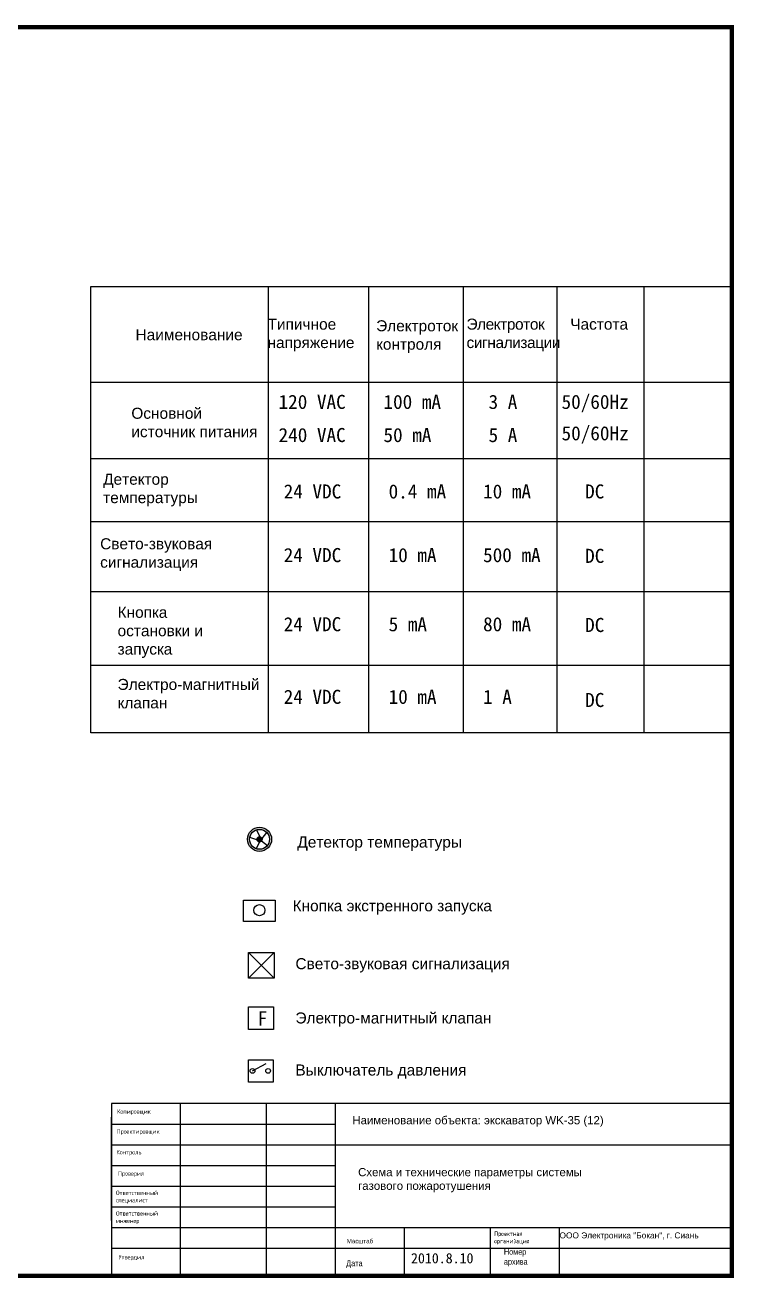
# Model space of a CAD drawing. Extents: x 48388 to 147340, y 33806 to 122092.
# Drawn here: x 57953 to 61165, y 61011 to 66688 of the extents above; entities that cross this region are included whole.
import ezdxf

# ---------------------------------------------------------------- set-up
doc = ezdxf.new("R2010")
doc.units = 0
doc.header["$LTSCALE"] = 1000
doc.header["$MEASUREMENT"] = 0
doc.layers.get('0').update_dxf_attribs({"linetype": 'CONTINUOUS'})
doc.styles.add('_TEL_DIM', font='SIMPLEX', dxfattribs={"width": 0.8, "height": 3.5, "bigfont": 'HZTXT'})
doc.styles.get("Standard").update_dxf_attribs({"font": 'GBENOR', "bigfont": 'GBCBIG'})

msp = doc.modelspace()

# ---------------------------------------------------------------- hatches: boundary and pattern name
h = msp.add_hatch(color=256)
h.paths.add_polyline_path([(59070.1, 62998.5, 1), (58960.9, 62998.5, 1)])
h.paths.add_polyline_path([(59060.7, 62998.5, 1), (58970.3, 62998.5, 1)], flags=16)
msp.add_hatch(color=256).paths.add_polyline_path([(59003.5, 62998.5, 1), (59027.4, 62998.5, 1)])

# ---------------------------------------------------------------- linework, layer by layer
for p, q in [((58251, 63481.4), (58251, 65503.6)), ((58251, 65503.6), (61154.8, 65503.6)), ((59053.9, 65503.6), (59053.9, 63481.4)), ((59508.7, 65503.6), (59508.7, 63481.4)), ((59938.1, 65503.6), (59938.1, 63481.4)), ((60361.8, 65503.6), (60361.8, 63481.4)), ((60756.5, 65503.6), (60756.5, 63481.4)), ((61154.8, 65503.6), (61154.8, 62556.7)), ((58251, 65070.2), (61154.8, 65070.2)), ((58251, 64724.3), (61154.8, 64724.3)), ((58251, 64439.2), (61154.8, 64439.2)), ((58251, 64121.8), (61154.8, 64121.8)), ((58251, 63787), (61154.8, 63787)), ((61154.8, 63481.4), (58251, 63481.4)), ((59018.3, 63010.1), (59002.2, 63041.7)), ((59026.9, 63002.1), (59048.3, 63029.5)), ((59003.9, 62995.6), (58971, 63006.7)), ((59015, 62986.5), (58999.9, 62956)), ((59024.8, 62991), (59050.9, 62970.3)), ((58965.7, 62484.9), (59081, 62369.7)), ((59081, 62484.9), (58965.7, 62369.7)), ((58983.6, 61949.1), (59046, 61983)), ((61154.8, 61801.4), (58344.6, 61801.4)), ((58344.6, 61801.4), (58344.6, 61020.8)), ((58656.8, 61020.8), (58656.8, 61801.4)), ((59047.1, 61020.8), (59047.1, 61801.4)), ((59359.4, 61020.8), (59359.4, 61801.4)), ((61154.8, 61020.8), (61154.8, 61801.4)), ((58344.6, 61645.3), (58344.6, 61739)), ((58344.6, 61707.8), (59359.4, 61707.8)), ((58344.6, 61551.7), (58344.6, 61645.3)), ((58344.6, 61614.1), (61154.8, 61614.1)), ((58344.6, 61458), (58344.6, 61551.7)), ((58344.6, 61520.4), (59359.4, 61520.4)), ((58344.6, 61364.3), (58344.6, 61458)), ((58344.6, 61426.8), (59359.4, 61426.8)), ((58344.6, 61270.6), (58344.6, 61364.3)), ((58344.6, 61333.1), (59359.4, 61333.1)), ((58344.6, 61239.4), (61154.8, 61239.4)), ((59671.6, 61020.8), (59671.6, 61239.4)), ((60061.9, 61020.8), (60061.9, 61239.4)), ((60374.2, 61020.8), (60374.2, 61239.4)), ((58344.6, 61145.7), (61154.8, 61145.7)), ((58344.6, 61020.8), (61154.8, 61020.8)), ((59359.4, 61020.8), (59047.1, 61020.8)), ((59671.6, 61020.8), (59359.4, 61020.8)), ((60061.9, 61020.8), (59671.6, 61020.8)), ((60374.2, 61020.8), (60061.9, 61020.8)), ((61154.8, 61020.8), (60374.2, 61020.8))]:
    msp.add_line(p, q)
at = {"const_width": 19.7}
msp.add_lwpolyline([(53467, 61020.8), (61154.8, 61020.8), (61154.8, 66678.2), (53467, 66678.2)], close=True, dxfattribs=at)
for points in [[(59085.6, 62723), (59085.6, 62626.8), (58942.4, 62626.8), (58942.4, 62723)], [(58965.7, 62484.9), (59081, 62484.9), (59081, 62369.7), (58965.7, 62369.7)], [(58965.7, 62240.2), (59078.7, 62240.2), (59078.7, 62137.3), (58965.7, 62137.3)], [(58965.9, 61999.6), (59077.2, 61999.6), (59077.2, 61898.3), (58965.9, 61898.3)]]:
    msp.add_lwpolyline(points, close=True)
for centre, radius in [((59015.5, 62998.5), 54.6), ((59015.5, 62998.5), 54.6), ((59015.5, 62998.5), 45.2), ((59015.5, 62998.5), 12), ((59014.8, 62677.4), 25.3), ((58983.6, 61949.1), 10.7), ((59054.4, 61949.1), 10.7)]:
    msp.add_circle(centre, radius)

# ---------------------------------------------------------------- texts
at = {"attachment_point": 1}
for s, insert, char_height, width in [('{\\fArial|b0|i0|c204|p34;Типичное напряжение}', (59051.7, 65357.9), 50, 353.405), ('{\\fArial|b0|i0|c204|p34;Электроток\\Pконтроля}', (59543.7, 65350.4), 50, 317.447), ('{\\fArial|b0|i0|c204|p34;\\T0.95;Электроток\\Pсигнализации}', (59953.3, 65357.9), 50, 315.76), ('{\\fArial|b0|i0|c204|p34;\\H0.54789x;Частота}', (60423.1, 65357.9), 91.26, 315.76), ('{\\fArial|b0|i0|c204|p34;Наименование}', (58453.8, 65310), 50, 319.751), ('{\\f黑体|b0|i0|c134|p2;120 VAC}', (59101.6, 65012.6), 63.882, 353.176), ('{\\f黑体|b0|i0|c134|p2;100 mA}', (59576.9, 65012.6), 63.882, 353.176), ('{\\f黑体|b0|i0|c134|p2;3 A}', (60053, 65012.6), 63.882, 353.176), ('{\\f黑体|b0|i0|c134|p2;50/60Hz}', (60383.6, 65012.6), 63.882, 353.176), ('{\\fArial|b0|i0|c204|p34;\\H0.54789x;Основной источник питания}', (58434.7, 64954), 91.26, 584.173), ('{\\f黑体|b0|i0|c134|p2;240 VAC}', (59101.6, 64862.3), 63.882, 353.176), ('{\\f黑体|b0|i0|c134|p2;50 mA}', (59576.9, 64862.3), 63.882, 353.176), ('{\\f黑体|b0|i0|c134|p2;5 A}', (60053, 64862.3), 63.882, 353.176), ('{\\f黑体|b0|i0|c134|p2;50/60Hz}', (60383.6, 64870.3), 63.882, 353.176), ('{\\fArial|b0|i0|c204|p34;\\H0.54789x;Детектор температуры}', (58306.9, 64655.2), 91.26, 659.722), ('{\\f黑体|b0|i0|c134|p2;24 VDC}', (59124.8, 64606.7), 63.882, 353.176), ('{\\f黑体|b0|i0|c134|p2;0.4 mA}', (59600.2, 64606.7), 63.882, 353.176), ('{\\f黑体|b0|i0|c134|p2;10 mA}', (60028.2, 64606.7), 63.882, 353.176), ('{\\f黑体|b0|i0|c134|p2;DC}', (60490.5, 64606.7), 63.882, 142.13), ('{\\fArial|b0|i0|c204|p34;\\H0.54789x;Свето-звуковая сигнализация}', (58293.4, 64362.6), 91.26, 653.994), ('{\\f黑体|b0|i0|c134|p2;24 VDC}', (59124.8, 64318.3), 63.882, 353.176), ('{\\f黑体|b0|i0|c134|p2;10 mA}', (59600.2, 64318.3), 63.882, 353.176), ('{\\f黑体|b0|i0|c134|p2;500 mA}', (60028.2, 64318.3), 63.882, 353.176), ('{\\f黑体|b0|i0|c134|p2;DC}', (60490.5, 64314.9), 63.882, 142.13), ('{\\fArial|b0|i0|c204|p34;\\H0.54789x;Кнопка остановки и запуска}', (58372.4, 64052.2), 91.26, 569.462), ('{\\f黑体|b0|i0|c134|p2;24 VDC}', (59124.8, 64005.1), 63.882, 353.176), ('{\\f黑体|b0|i0|c134|p2;5 mA}', (59600.2, 64005.1), 63.882, 353.176), ('{\\f黑体|b0|i0|c134|p2;80 mA}', (60028.2, 64005.1), 63.882, 353.176), ('{\\f黑体|b0|i0|c134|p2;DC}', (60490.5, 64001.7), 63.882, 142.13), ('{\\fArial|b0|i0|c204|p34;\\H0.54789x;Электро-магнитный клапан}', (58372.4, 63725.3), 91.26, 569.462), ('{\\f黑体|b0|i0|c134|p2;24 VDC}', (59124.8, 63676.1), 63.882, 353.176), ('{\\f黑体|b0|i0|c134|p2;10 mA}', (59600.2, 63676.1), 63.882, 353.176), ('{\\f黑体|b0|i0|c134|p2;1 A}', (60028.2, 63676.1), 63.882, 353.176), ('{\\f黑体|b0|i0|c134|p2;DC}', (60490.5, 63661.8), 63.882, 142.13), ('{\\fArial|b0|i0|c204|p34;Детектор температуры}', (59186.8, 63011.3), 50, 777.6), ('{\\fArial|b0|i0|c204|p34;Кнопка экстренного запуска}', (59165.1, 62722.3), 50, 914.427), ('{\\fArial|b0|i0|c204|p34;Свето-звуковая сигнализация}', (59178.1, 62460), 50, 974.723), ('{\\f宋体|b0|i0|c134|p54;F}', (59006.8, 62219.8), 65.05, 53.082), ('{\\fArial|b0|i0|c204|p34;Электро-магнитный клапан}', (59178.1, 62214), 50, 891.636), ('{\\fArial|b0|i0|c204|p34;Выключатель давления}', (59178.1, 61978.3), 50, 778), ('{\\fArial|b0|i0|c204|p34;\\H0.51191x;Наименование объекта: экскаватор \\fArial|b0|i0|c0|p34;WK-35 (12)}', (59436.1, 61744.2), 72.278, 1243.692), ('{\\fArial|b0|i0|c204|p34;\\H0.56879x;Схема и технические параметры системы газового пожаротушения}', (59462, 61508.9), 65.05, 1147.08), ('{\\fArial|b0|i0|c204|p34;\\H0.58442x;ООО Электроника "Бокан", г. Сиань}', (60374.4, 61217.2), 46.2, 1147.08), ('{\\fSimHei|b0|i0|c134|p2;2010.8.10}', (59701.7, 61123.5), 46.2, 1147.08)]:
    msp.add_mtext(s, dxfattribs=dict(at, insert=insert, char_height=char_height, width=width))
at = {"char_height": 20, "attachment_point": 1, "style": '_TEL_DIM'}
for s, insert in [('{\\Fsimplex,hztxt|c204;Копировщик}', (58370, 61775.5)), ('{\\Fsimplex,hztxt|c204;Проектировщик}', (58368.4, 61684.9)), ('{\\Fsimplex,hztxt|c204;Контроль}', (58367, 61591)), ('{\\Fsimplex,hztxt|c204;Проверил}', (58374.5, 61494.4)), ('{\\Fsimplex,hztxt|c204;Ответственный\\Pспециалист}', (58365.5, 61406.8)), ('{\\Fsimplex,hztxt|c204;Ответственный\\Pинженер}', (58365.5, 61313.5)), ('{\\Fsimplex,hztxt|c204;Проектная\\Pорганизация}', (60078.5, 61221.5)), ('{\\Fsimplex,hztxt|c204;Утвердил}', (58377.5, 61115.4))]:
    msp.add_mtext(s, dxfattribs=dict(at, insert=insert))
at = {"attachment_point": 1, "style": '_TEL_DIM'}
for s, insert, char_height, width in [('{\\fArial|b0|i0|c204|p34;Масштаб}', (59410.6, 61188.2), 20, 1070.762), ('{\\fArial|b0|i0|c204|p34;Номер архива}', (60122.5, 61143), 27, 30.462), ('{\\fArial|b0|i0|c204|p34;Дата}', (59408.2, 61091), 27, 30.776)]:
    msp.add_mtext(s, dxfattribs=dict(at, insert=insert, char_height=char_height, width=width))

doc.saveas('drawing.dxf')
